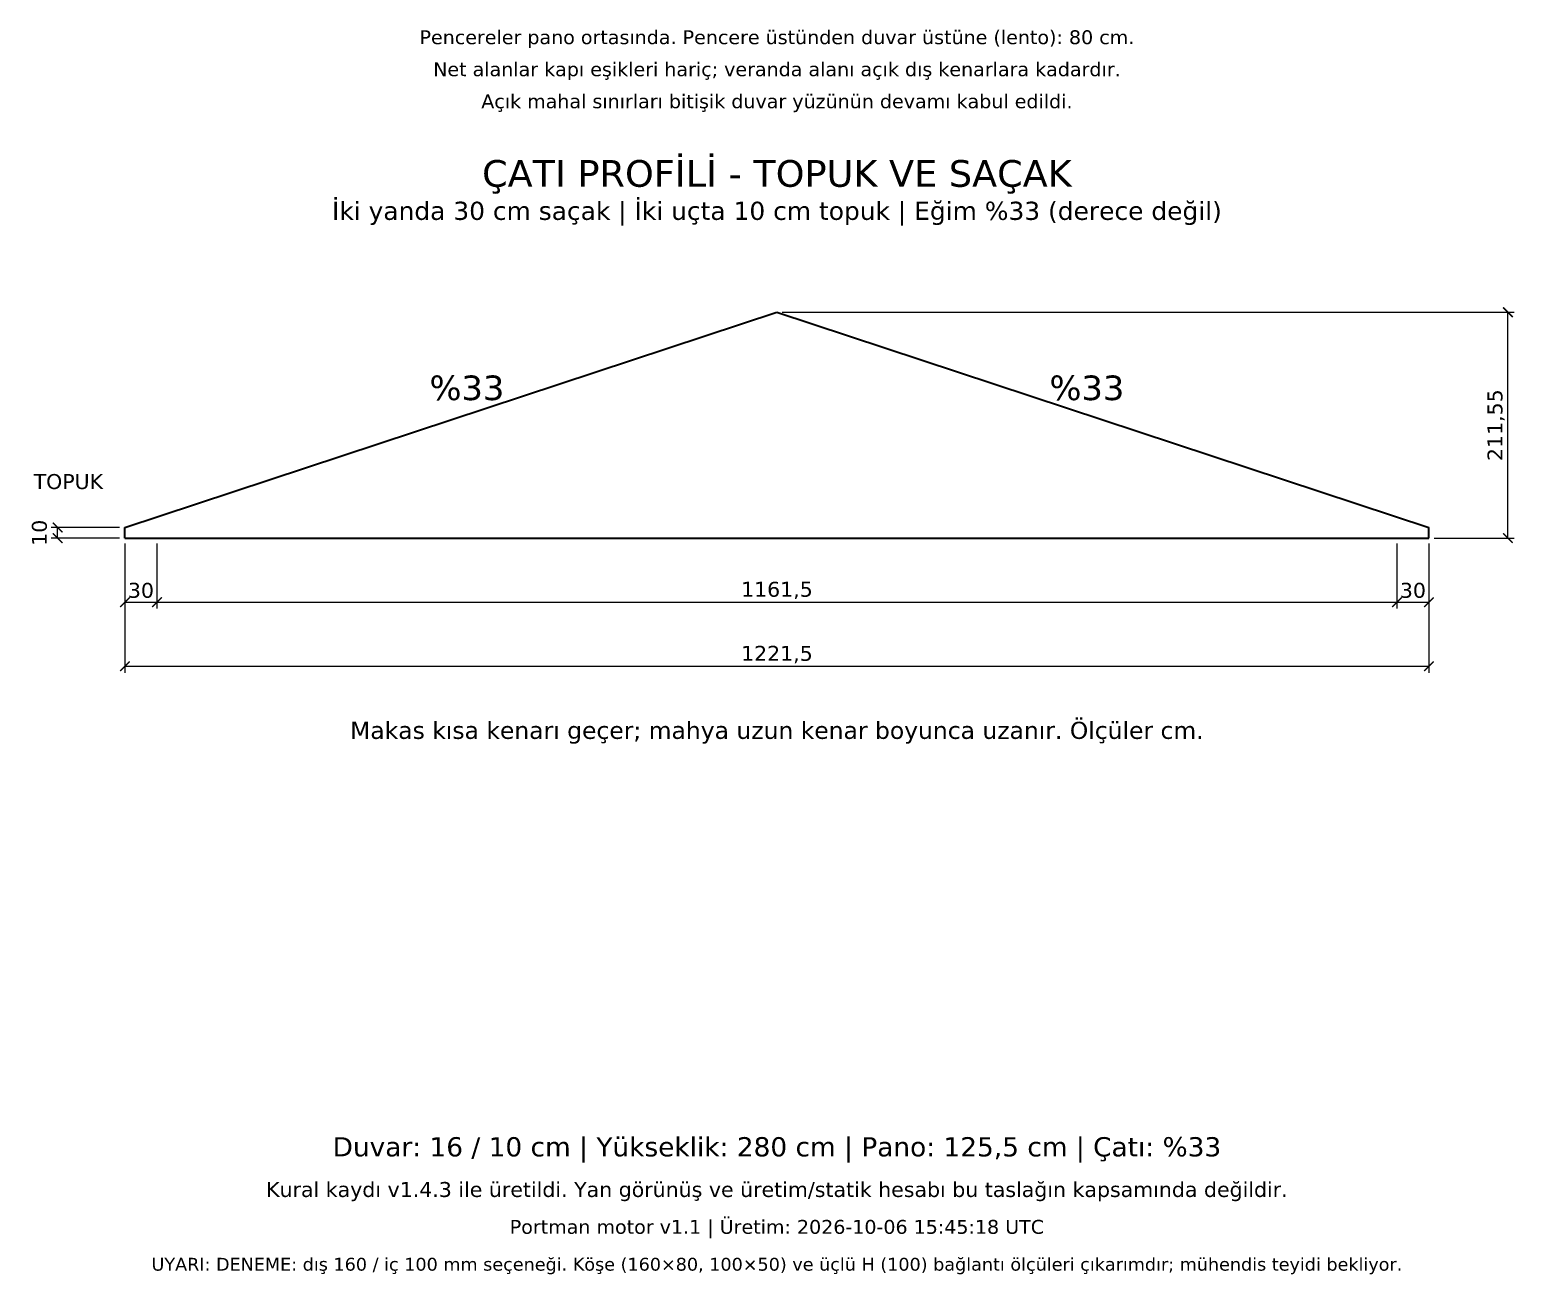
# Model space of a CAD drawing. Header units: centimetres. Extents: x -135 to 5324, y -1304 to 1609.
# Drawn here: x 1342 to 2733, y -1304 to -138 of the extents above; entities that cross this region are included whole.
import ezdxf
from ezdxf.enums import TextEntityAlignment as Align

# ---------------------------------------------------------------- set-up
doc = ezdxf.new("R2010")
doc.units = ezdxf.units.CM
for name, color, linetype in [('CATI_GORUNUS', 7, 'Continuous'), ('CATI_OLCU', 4, 'Continuous'), ('CATI_YAZI', 7, 'Continuous'), ('ODA_ADLARI', 7, 'Continuous'), ('PORTMAN_INFO', 7, 'Continuous')]:
    doc.layers.add(name, color=color, linetype=linetype)
doc.styles.add('PORTMAN', font='DejaVuSans.ttf')
doc.dimstyles.new('PORTMAN', dxfattribs={"dimtxt": 14, "dimasz": 9, "dimexe": 6, "dimexo": 5, "dimgap": 4, "dimtad": 1, "dimtxsty": 'PORTMAN', "dimblk": 'ARCHTICK', "dimcen": 2.5, "dimazin": 3, "dimtfac": 0.5, "dimtmove": 2, "dimatfit": 3})

# ---------------------------------------------------------------- blocks, each defined once
blk = doc.blocks.new('_ARCHTICK')
at = {"color": 0, "linetype": 'BYBLOCK', "const_width": 0.15}
blk.add_lwpolyline([(-0.5, -0.5), (0.5, 0.5)], dxfattribs=at)

msp = doc.modelspace()

# ---------------------------------------------------------------- linework, layer by layer
at = {"layer": 'CATI_GORUNUS', "lineweight": 35}
for p, q in [((1431.5, -604.1025), (2042.25, -402.555)), ((2042.25, -402.555), (2653, -604.1025)), ((1431.5, -614.1025), (2653, -614.1025))]:
    msp.add_line(p, q, dxfattribs=at)
at = {"layer": 'CATI_GORUNUS', "color": 1, "lineweight": 35}
for p, q in [((1431.5, -614.1025), (1431.5, -604.1025)), ((2653, -614.1025), (2653, -604.1025))]:
    msp.add_line(p, q, dxfattribs=at)

# ---------------------------------------------------------------- texts
at = {"layer": 'CATI_YAZI', "style": 'PORTMAN'}
for s, height, p in [('ÇATI PROFİLİ - TOPUK VE SAÇAK', 25, (2042.25, -272.555)), ('İki yanda 30 cm saçak | İki uçta 10 cm topuk | Eğim %33 (derece değil)', 17, (2042.25, -307.555)), ('%33', 23, (1751.875, -473.3287)), ('%33', 23, (2332.625, -473.3287)), ('TOPUK', 14, (1378.5, -561.1025)), ('Makas kısa kenarı geçer; mahya uzun kenar boyunca uzanır. Ölçüler cm.', 16, (2042.25, -794.1025))]:
    msp.add_text(s, height=height, dxfattribs=at).set_placement(p, align=Align.MIDDLE_CENTER)
at = {"layer": 'ODA_ADLARI', "style": 'PORTMAN'}
for s, p in [('Pencereler pano ortasında. Pencere üstünden duvar üstüne (lento): 80 cm.', (2042.25, -145)), ('Net alanlar kapı eşikleri hariç; veranda alanı açık dış kenarlara kadardır.', (2042.25, -175)), ('Açık mahal sınırları bitişik duvar yüzünün devamı kabul edildi.', (2042.25, -205))]:
    msp.add_text(s, height=13, dxfattribs=at).set_placement(p, align=Align.MIDDLE_CENTER)
at = {"layer": 'PORTMAN_INFO', "style": 'PORTMAN'}
for s, height, p in [('Duvar: 16 / 10 cm | Yükseklik: 280 cm | Pano: 125,5 cm | Çatı: %33', 18, (2042.25, -1184.1025)), ('Kural kaydı v1.4.3 ile üretildi. Yan görünüş ve üretim/statik hesabı bu taslağın kapsamında değildir.', 14, (2042.25, -1224.1025)), ('Portman motor v1.1 | Üretim: 2026-10-06 15:45:18 UTC', 13, (2042.25, -1259.1025)), ('UYARI: DENEME: dış 160 / iç 100 mm seçeneği. Köşe (160×80, 100×50) ve üçlü H (100) bağlantı ölçüleri çıkarımdır; mühendis teyidi bekliyor.', 12, (2042.25, -1294.1025))]:
    msp.add_text(s, height=height, dxfattribs=at).set_placement(p, align=Align.MIDDLE_CENTER)

# ---------------------------------------------------------------- dimensions: what is measured, and where the dimension line sits
at = {"layer": 'CATI_OLCU'}
for base, p1, p2 in [((2727, -614.1025), (2653, -614.1025), (2042.25, -402.555)), ((1368.5, -614.1025), (1431.5, -614.1025), (1431.5, -604.1025))]:
    msp.add_linear_dim(base=base, p1=p1, p2=p2, angle=90, dimstyle='PORTMAN', override={"dimtxt": 14, "dimasz": 9, "dimexe": 6, "dimexo": 5, "dimdec": 2, "dimzin": 8, "dimdsep": 44}, dxfattribs=at).render()
for base, p1, p2 in [((1431.5, -734.1025), (1431.5, -614.1025), (2653, -614.1025)), ((1431.5, -674.1025), (1431.5, -614.1025), (1461.5, -614.1025)), ((1461.5, -674.1025), (1461.5, -614.1025), (2623, -614.1025)), ((2623, -674.1025), (2623, -614.1025), (2653, -614.1025))]:
    msp.add_linear_dim(base=base, p1=p1, p2=p2, dimstyle='PORTMAN', override={"dimtxt": 14, "dimasz": 9, "dimexe": 6, "dimexo": 5, "dimdec": 2, "dimzin": 8, "dimdsep": 44}, dxfattribs=at).render()

doc.saveas('drawing.dxf')
